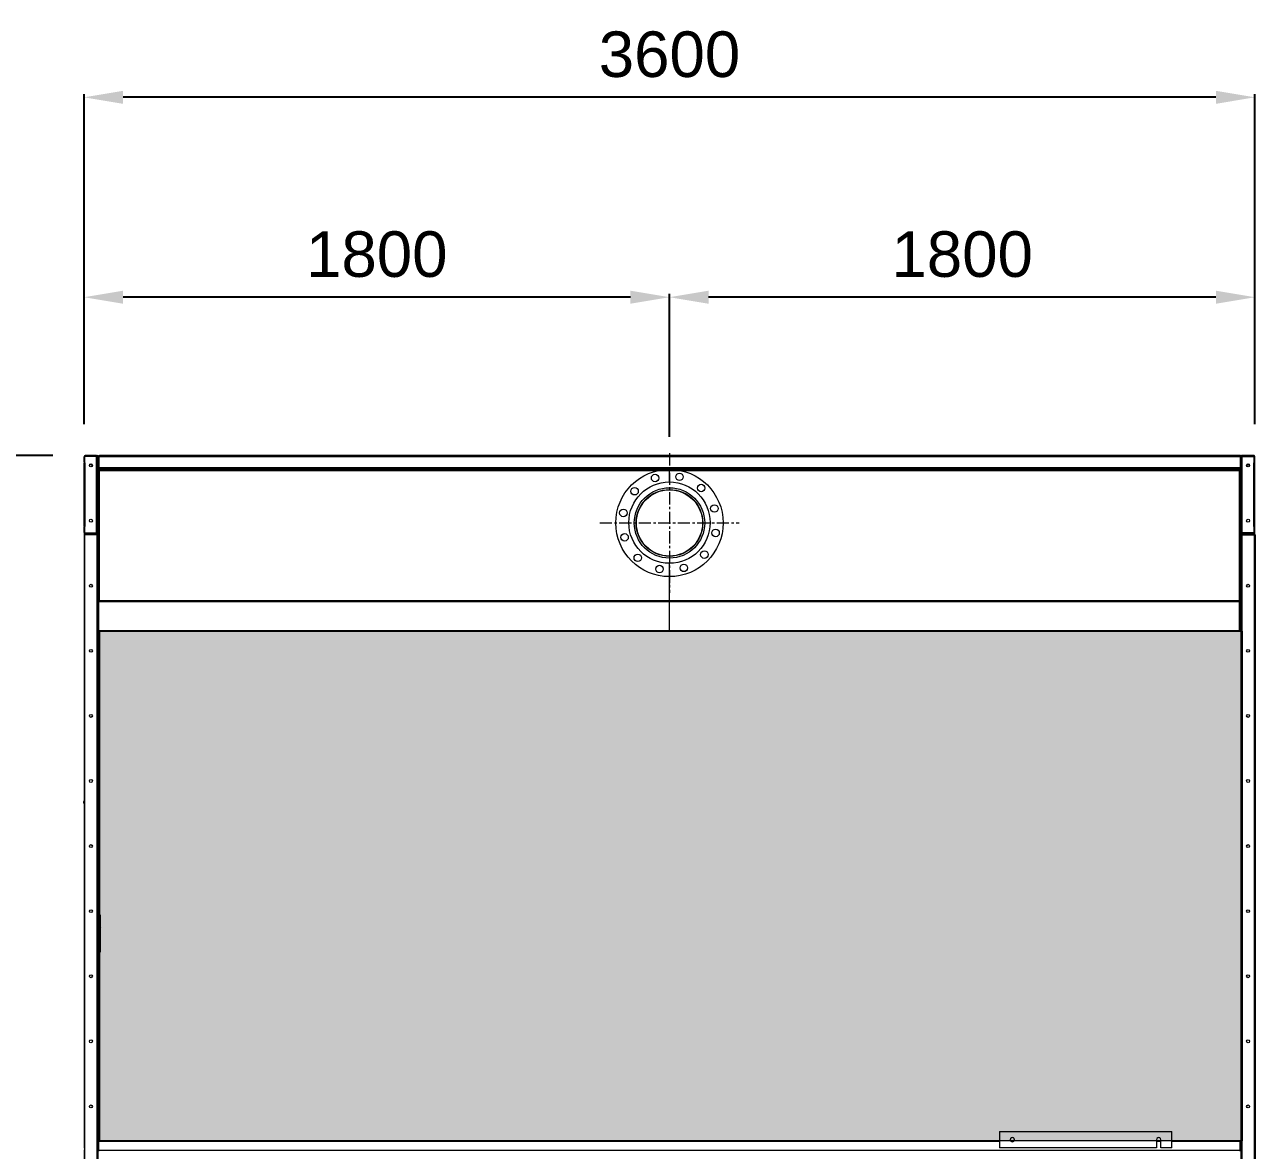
# Model space of a CAD drawing. Header units: millimetres. Extents: x 12896 to 42303, y 9438 to 30233.
# Drawn here: x 15749 to 19533, y 18486 to 21945 of the extents above; entities that cross this region are included whole.
import ezdxf

# ---------------------------------------------------------------- set-up
doc = ezdxf.new("R2010")
doc.units = ezdxf.units.MM
doc.linetypes.add('CENTER', pattern=[2, 1.25, -0.25, 0.25, -0.25])
doc.layers.add('center', color=1, linetype='CENTER')
doc.styles.get("Standard").update_dxf_attribs({"font": 'arial.ttf'})
doc.dimstyles.new('1.40', dxfattribs={"dimscale": 20, "dimtxt": 1.5, "dimasz": 1, "dimexe": 0.5, "dimexo": 0.5, "dimgap": 0.5, "dimtad": 1, "dimdec": 0, "dimzin": 0, "dimdsep": 46, "dimtxsty": 'Standard', "dimcen": 0, "dimclrd": 2, "dimclre": 2, "dimclrt": 3, "dimadec": 0, "dimazin": 0, "dimtfac": 1, "dimtdec": 0, "dimtmove": 0, "dimatfit": 0, "dimfxl": 1, "dimtolj": 1, "dimtzin": 0, "dimlwd": -1, "dimlwe": -1, "dimarcsym": 0})

# ---------------------------------------------------------------- blocks, each defined once
blk = doc.blocks.new('*D179')
at = {"color": 2, "transparency": 16777216}
for p, q in [((15931.4, 20717.5), (15931.4, 21117.6)), ((17731.4, 20728.4), (17731.4, 21117.6)), ((17611.4, 21107.6), (16051.4, 21107.6))]:
    blk.add_line(p, q, dxfattribs=at)
for points in [[(16051.4, 21127.6), (16051.4, 21087.6), (15931.4, 21107.6)], [(17611.4, 21127.6), (17611.4, 21087.6), (17731.4, 21107.6)]]:
    blk.add_solid(points, dxfattribs=at)
at = {"layer": 'Defpoints', "color": 0, "transparency": 16777216}
for p in [(15931.4, 21107.6), (17731.4, 20628.4), (15931.4, 20617.5)]:
    blk.add_point(p, dxfattribs=at)
at = {"color": 3, "lineweight": 5, "transparency": 16777216, "insert": (16831.4, 21239.1), "char_height": 140, "attachment_point": 5}
blk.add_mtext('\\A1;1800', dxfattribs=at)
blk = doc.blocks.new('*D177')
at = {"color": 2, "transparency": 16777216}
for p, q in [((17731.4, 20678.9), (17731.4, 21117.6)), ((19531.4, 20719.2), (19531.4, 21117.6)), ((19411.4, 21107.6), (17851.4, 21107.6))]:
    blk.add_line(p, q, dxfattribs=at)
for points in [[(17851.4, 21127.6), (17851.4, 21087.6), (17731.4, 21107.6)], [(19411.4, 21127.6), (19411.4, 21087.6), (19531.4, 21107.6)]]:
    blk.add_solid(points, dxfattribs=at)
at = {"layer": 'Defpoints', "color": 0, "transparency": 16777216}
for p in [(17731.4, 21107.6), (19531.4, 20619.2), (17731.4, 20578.9)]:
    blk.add_point(p, dxfattribs=at)
at = {"color": 3, "lineweight": 5, "transparency": 16777216, "insert": (18631.4, 21239.1), "char_height": 140, "attachment_point": 5}
blk.add_mtext('\\A1;1800', dxfattribs=at)
blk = doc.blocks.new('*D180')
at = {"color": 2, "transparency": 16777216}
for p, q in [((15931.4, 20717.5), (15931.4, 21731.9)), ((19531.4, 20717.6), (19531.4, 21731.9)), ((19411.4, 21721.9), (16051.4, 21721.9))]:
    blk.add_line(p, q, dxfattribs=at)
for points in [[(16051.4, 21741.9), (16051.4, 21701.9), (15931.4, 21721.9)], [(19411.4, 21741.9), (19411.4, 21701.9), (19531.4, 21721.9)]]:
    blk.add_solid(points, dxfattribs=at)
at = {"layer": 'Defpoints', "color": 0, "transparency": 16777216}
for p in [(15931.4, 21721.9), (15931.4, 20617.5), (19531.4, 20617.6)]:
    blk.add_point(p, dxfattribs=at)
at = {"color": 3, "lineweight": 5, "transparency": 16777216, "insert": (17731.4, 21853.4), "char_height": 140, "attachment_point": 5}
blk.add_mtext('\\A1;3600', dxfattribs=at)
blk = doc.blocks.new('*D183')
at = {"color": 2, "transparency": 16777216}
for p, q in [((15834.8, 20620.9), (15190.9, 20620.9)), ((15200.9, 20500.9), (15200.9, 17140.9)), ((15834.8, 17020.9), (15190.9, 17020.9))]:
    blk.add_line(p, q, dxfattribs=at)
for points in [[(15180.9, 20500.9), (15220.9, 20500.9), (15200.9, 20620.9)], [(15180.9, 17140.9), (15220.9, 17140.9), (15200.9, 17020.9)]]:
    blk.add_solid(points, dxfattribs=at)
at = {"layer": 'Defpoints', "color": 0, "transparency": 16777216}
for p in [(15934.8, 20620.9), (15200.9, 17020.9), (15934.8, 17020.9)]:
    blk.add_point(p, dxfattribs=at)
at = {"color": 3, "lineweight": 5, "transparency": 16777216, "insert": (15069.4, 18820.9), "char_height": 140, "attachment_point": 5, "rotation": 90}
blk.add_mtext('\\A1;3600', dxfattribs=at)
blk = doc.blocks.new('3')
at = {"lineweight": 20}
h = blk.add_hatch(dxfattribs=at)
h.set_pattern_fill('HONEY', scale=12)
h.set_pattern_definition([(0, (-393768.086, -69540.667), (57.15, 32.9955677), [38.1, -76.2]), (120, (-393768.086, -69540.667), (-57.15, 32.995568), [38.1, -76.2]), (60, (-393768.086, -69540.667), (1e-07, 65.9911357), [-76.2, 38.1])])
h.paths.add_polyline_path([(19492.2, 18514.7), (19492.2, 20081.2), (15978.8, 20081.2), (15978.8, 18514.7)])
at = {"color": 7, "lineweight": 20, "ltscale": 0.006917}
for p, q in [((15931.4, 20600.9), (15931.4, 20617.5)), ((15931.4, 20600.9), (15931.4, 20617.5)), ((19529.4, 20600.9), (19529.4, 20617.5)), ((19531.4, 20600.9), (19531.4, 20617.5)), ((15931.4, 20400.9), (15931.4, 20384.3)), ((15931.4, 20384.3), (15931.4, 20400.9)), ((19529.4, 20384.3), (19529.4, 20400.9)), ((19531.4, 20384.3), (19531.4, 20400.9))]:
    blk.add_line(p, q, dxfattribs=at)
at = {"color": 7, "lineweight": 20, "ltscale": 0.000833333}
for p, q in [((15931.4, 20600.9), (15933.4, 20600.9)), ((15931.4, 20598.9), (15933.4, 20598.9)), ((19531.4, 20600.9), (19529.4, 20600.9)), ((19531.4, 20598.9), (19529.4, 20598.9)), ((15975.4, 20577.2), (15977.4, 20577.2)), ((15975.4, 20575.5), (15977.4, 20575.5)), ((19487.4, 20577.2), (19485.4, 20577.2)), ((19487.4, 20575.5), (19485.4, 20575.5)), ((15931.4, 20400.9), (15933.4, 20400.9)), ((15931.4, 20400.9), (15933.4, 20400.9)), ((19531.4, 20400.9), (19529.4, 20400.9)), ((19531.4, 20400.9), (19529.4, 20400.9)), ((15977.4, 19140.3), (15975.4, 19140.3)), ((15977.4, 19138.7), (15975.4, 19138.7))]:
    blk.add_line(p, q, dxfattribs=at)
at = {"color": 7, "lineweight": 20, "ltscale": 0.081667}
for p, q in [((15931.4, 20402.9), (15931.4, 20598.9)), ((15934.8, 20402.9), (15934.8, 20598.9)), ((19528, 20402.9), (19528, 20598.9)), ((19531.4, 20402.9), (19531.4, 20598.9))]:
    blk.add_line(p, q, dxfattribs=at)
at = {"color": 7, "lineweight": 20, "ltscale": 0.007958}
for p, q in [((15933.4, 20598.9), (15933.4, 20618)), ((19529.4, 20598.9), (19529.4, 20618)), ((15933.4, 20383.8), (15933.4, 20402.9)), ((19529.4, 20383.8), (19529.4, 20402.9))]:
    blk.add_line(p, q, dxfattribs=at)
at = {"color": 7, "lineweight": 20, "ltscale": 0.01525}
for p, q in [((15970, 20618), (15933.4, 20618)), ((19492.8, 20618), (19529.4, 20618)), ((15933.4, 20383.8), (15970, 20383.8)), ((19529.4, 20383.8), (19492.8, 20383.8))]:
    blk.add_line(p, q, dxfattribs=at)
at = {"color": 7, "lineweight": 20, "ltscale": 0.000583333}
for p, q in [((15934.8, 20598.9), (15933.4, 20598.9)), ((19528, 20598.9), (19529.4, 20598.9)), ((15933.4, 20402.9), (15934.8, 20402.9)), ((19529.4, 20402.9), (19528, 20402.9))]:
    blk.add_line(p, q, dxfattribs=at)
at = {"color": 7, "lineweight": 20, "ltscale": 0.014667}
for p, q in [((15970, 20620.9), (15934.8, 20620.9)), ((15934.8, 20620.9), (15970, 20620.9)), ((15970, 20618.9), (15934.8, 20618.9)), ((19492.8, 20620.9), (19528, 20620.9)), ((19528, 20620.9), (19492.8, 20620.9)), ((19492.8, 20618.9), (19528, 20618.9)), ((15934.8, 20382.9), (15970, 20382.9)), ((15970, 20382.9), (15934.8, 20382.9)), ((15934.8, 20380.9), (15970, 20380.9)), ((19528, 20382.9), (19492.8, 20382.9)), ((19492.8, 20382.9), (19528, 20382.9)), ((19528, 20380.9), (19492.8, 20380.9))]:
    blk.add_line(p, q, dxfattribs=at)
at = {"color": 7, "lineweight": 20, "ltscale": 0.000374085}
for p, q in [((15936.8, 20618), (15936.8, 20618.9)), ((19528, 20618), (19528, 20618.9))]:
    blk.add_line(p, q, dxfattribs=at)
at = {"color": 7, "lineweight": 20, "ltscale": 0.000833263}
blk.add_line((15970, 20620.9), (15972, 20620.9), dxfattribs=at)
at = {"color": 7, "lineweight": 20, "ltscale": 0.000375}
for p, q in [((15970, 20618), (15970, 20618.9)), ((19492.8, 20618), (19492.8, 20618.9)), ((15976.6, 20577.2), (15976.6, 20578.1)), ((19486.2, 20577.2), (19486.2, 20578.1)), ((19487.4, 20576), (19487.4, 20576.9)), ((15970, 20383.8), (15970, 20382.9)), ((19487.4, 20361.8), (19487.4, 20360.9)), ((19492.8, 20383.8), (19492.8, 20382.9))]:
    blk.add_line(p, q, dxfattribs=at)
at = {"color": 7, "lineweight": 20, "ltscale": 0.001002}
for p, q in [((15972.4, 20618.9), (15970, 20618.9)), ((19490.4, 20618.9), (19492.8, 20618.9)), ((15972.4, 20382.9), (15970, 20382.9)), ((19490.4, 20382.9), (19492.8, 20382.9))]:
    blk.add_line(p, q, dxfattribs=at)
at = {"color": 7, "lineweight": 20, "ltscale": 0.097583}
for p, q in [((15970, 20383.8), (15970, 20618)), ((19492.8, 20383.8), (19492.8, 20618))]:
    blk.add_line(p, q, dxfattribs=at)
at = {"color": 7, "lineweight": 20, "ltscale": 0.000448698}
for p, q in [((15972.7, 20619.6), (15971.8, 20618.9)), ((19490.1, 20619.6), (19490.9, 20618.9)), ((15972.7, 20382.3), (15971.8, 20382.9)), ((19490.1, 20382.3), (19490.9, 20382.9))]:
    blk.add_line(p, q, dxfattribs=at)
at = {"color": 7, "lineweight": 20, "ltscale": 0.000272626}
blk.add_line((15972, 20620.9), (15972, 20620.3), dxfattribs=at)
at = {"color": 7, "lineweight": 20, "ltscale": 0.000736965}
blk.add_line((15974.7, 20619.2), (15972.9, 20619.2), dxfattribs=at)
at = {"color": 7, "lineweight": 20, "ltscale": 8.05106e-06}
blk.add_line((15973.4, 20617.6), (15973.4, 20617.5), dxfattribs=at)
blk.add_line((15973.4, 20617.6), (15973.4, 20617.5), dxfattribs=at)
at = {"color": 7, "lineweight": 20, "ltscale": 0.097167}
for p, q in [((15973.4, 20384.3), (15973.4, 20617.5)), ((19489.4, 20384.3), (19489.4, 20617.5)), ((19489.4, 20384.3), (19489.4, 20617.5))]:
    blk.add_line(p, q, dxfattribs=at)
at = {"color": 7, "lineweight": 20, "ltscale": 0.000414935}
for p, q in [((15974.4, 20619.9), (15973.7, 20619.2)), ((15977.1, 20619.2), (15976.4, 20619.9)), ((19485.7, 20619.2), (19486.4, 20619.9)), ((19488.4, 20619.9), (19487.7, 20619.2))]:
    blk.add_line(p, q, dxfattribs=at)
at = {"color": 7, "lineweight": 20, "ltscale": 0.000125672}
for p, q in [((15975.7, 20618.9), (15975.4, 20618.9)), ((19487.6, 20618.9), (19487.9, 20618.9))]:
    blk.add_line(p, q, dxfattribs=at)
at = {"color": 7, "lineweight": 20, "ltscale": 0.00012559}
blk.add_line((15975.7, 20618.9), (15975.4, 20618.9), dxfattribs=at)
at = {"color": 7, "lineweight": 20, "ltscale": 0.000562231}
blk.add_line((15975.4, 20617.6), (15975.4, 20618.9), dxfattribs=at)
at = {"color": 7, "lineweight": 20, "ltscale": 0.013833}
for p, q in [((15975.4, 20617.5), (15975.4, 20584.3)), ((15977.1, 20617.5), (15977.1, 20584.3)), ((19485.7, 20617.5), (19485.7, 20584.3))]:
    blk.add_line(p, q, dxfattribs=at)
at = {"color": 7, "lineweight": 20, "ltscale": 0.000708333}
for p, q in [((15977.1, 20617.5), (15975.4, 20617.5)), ((15975.4, 20577.2), (15975.4, 20575.5)), ((15977.4, 20577.2), (15977.4, 20575.5)), ((19485.4, 20577.2), (19485.4, 20575.5)), ((19485.7, 20582.9), (19487.4, 20582.9)), ((19487.4, 20577.2), (19487.4, 20575.5))]:
    blk.add_line(p, q, dxfattribs=at)
at = {"color": 7, "lineweight": 20, "ltscale": 0.001131}
for p, q in [((15977.1, 20617.5), (15977.1, 20620.3)), ((19485.7, 20620.3), (19485.7, 20617.5))]:
    blk.add_line(p, q, dxfattribs=at)
at = {"color": 7, "lineweight": 20}
for p, q in [((19485.7, 20617.5), (15977.1, 20617.5)), ((19484, 20620.9), (15978.8, 20620.9)), ((15977.1, 20584.3), (19485.7, 20584.3)), ((15977.1, 20580.9), (19485.7, 20580.9)), ((15978.8, 20578.9), (19484, 20578.9)), ((15978.8, 20575.5), (19484, 20575.5)), ((17525.4, 20579.3), (16187, 20579.3)), ((19450.8, 20579.3), (17937.4, 20579.3)), ((19489.4, 17525.7), (19489.4, 20448)), ((15932.6, 20377.5), (15932.6, 17524.3)), ((15970.6, 20382.9), (15970.6, 17524.3)), ((15973.4, 20384.3), (15973.4, 17525.7)), ((19492.2, 17524.3), (19492.2, 20382.9)), ((19530.2, 17524.3), (19530.2, 20377.5)), ((19533, 17524.3), (19533, 20377.5)), ((19489.4, 20174.6), (15978.8, 20174.6)), ((19489.4, 20171.3), (15978.8, 20171.3)), ((15970.6, 20081.2), (19489.4, 20081.2)), ((15973.4, 20083.8), (19489.4, 20083.8)), ((18745.8, 18513.1), (15977, 18513.1)), ((18745.8, 18514.7), (15981.4, 18514.7)), ((15976.8, 18486), (19486, 18486))]:
    blk.add_line(p, q, dxfattribs=at)
at = {"color": 7, "lineweight": 20, "ltscale": 4.99865e-05}
blk.add_line((15978.7, 20620.9), (15978.8, 20620.9), dxfattribs=at)
at = {"color": 7, "lineweight": 20, "ltscale": 1.75167e-05}
blk.add_line((15978.7, 20620.9), (15978.8, 20620.9), dxfattribs=at)
at = {"color": 7, "lineweight": 20, "ltscale": 1.55221e-05}
blk.add_line((15978.8, 20620.9), (15978.8, 20620.9), dxfattribs=at)
at = {"color": 7, "lineweight": 20, "ltscale": 4.33485e-05}
blk.add_line((15980.7, 20620.9), (15980.8, 20620.9), dxfattribs=at)
at = {"color": 7, "lineweight": 20, "ltscale": 4.06755e-05}
blk.add_line((15980.7, 20620.9), (15980.8, 20620.9), dxfattribs=at)
at = {"color": 7, "lineweight": 20, "ltscale": 3.00579e-05}
blk.add_line((15980.7, 20620.9), (15980.8, 20620.9), dxfattribs=at)
at = {"color": 7, "lineweight": 20, "ltscale": 1.78003e-05}
blk.add_line((15980.7, 20620.9), (15980.8, 20620.9), dxfattribs=at)
at = {"color": 7, "lineweight": 20, "ltscale": 2.871e-05}
blk.add_line((15980.7, 20620.9), (15980.8, 20620.9), dxfattribs=at)
at = {"color": 7, "lineweight": 20, "ltscale": 3.95576e-05}
blk.add_line((15980.7, 20620.9), (15980.8, 20620.9), dxfattribs=at)
at = {"color": 7, "lineweight": 20, "ltscale": 1.24791e-05}
blk.add_line((15980.8, 20620.9), (15980.8, 20620.9), dxfattribs=at)
at = {"color": 7, "lineweight": 20, "ltscale": 0.000208336}
blk.add_line((19484, 20620.9), (19484.5, 20620.9), dxfattribs=at)
at = {"color": 7, "lineweight": 20, "ltscale": 2.9878e-05}
blk.add_line((19484.1, 20620.9), (19484, 20620.9), dxfattribs=at)
at = {"color": 7, "lineweight": 20, "ltscale": 1.24078e-05}
blk.add_line((19484, 20620.9), (19484, 20620.9), dxfattribs=at)
at = {"color": 7, "lineweight": 20, "ltscale": 7.39921e-06}
blk.add_line((19484, 20620.9), (19484, 20620.9), dxfattribs=at)
at = {"color": 7, "lineweight": 20, "ltscale": 1.55721e-05}
blk.add_line((19484.5, 20620.9), (19484.5, 20620.9), dxfattribs=at)
at = {"color": 7, "lineweight": 20, "ltscale": 0.000625116}
blk.add_line((19486, 20620.9), (19484.5, 20620.9), dxfattribs=at)
at = {"color": 7, "lineweight": 20, "ltscale": 0.000708334}
blk.add_line((19485.7, 20617.5), (19487.4, 20617.5), dxfattribs=at)
at = {"color": 7, "lineweight": 20, "ltscale": 4.50677e-05}
blk.add_line((19486.1, 20620.9), (19486, 20620.9), dxfattribs=at)
at = {"color": 7, "lineweight": 20, "ltscale": 1.38381e-05}
blk.add_line((19486, 20620.9), (19486, 20620.9), dxfattribs=at)
at = {"color": 7, "lineweight": 20, "ltscale": 1.22548e-05}
blk.add_line((19486, 20620.9), (19486, 20620.9), dxfattribs=at)
at = {"color": 7, "lineweight": 20, "ltscale": 6.372e-06}
blk.add_line((19486, 20620.9), (19486, 20620.9), dxfattribs=at)
at = {"color": 7, "lineweight": 20, "ltscale": 1.23239e-05}
blk.add_line((19486, 20620.9), (19486, 20620.9), dxfattribs=at)
at = {"color": 7, "lineweight": 20, "ltscale": 0.000334243}
blk.add_line((19487.1, 20618.9), (19487.9, 20618.9), dxfattribs=at)
at = {"color": 7, "lineweight": 20, "ltscale": 0.014417}
blk.add_line((19487.4, 20582.9), (19487.4, 20617.5), dxfattribs=at)
at = {"color": 7, "lineweight": 20, "ltscale": 0.000547297}
blk.add_line((19487.7, 20620.3), (19487.7, 20618.9), dxfattribs=at)
at = {"color": 7, "lineweight": 20, "ltscale": 0.015}
blk.add_line((19487.9, 20618.9), (19487.9, 20582.9), dxfattribs=at)
at = {"color": 7, "lineweight": 20, "ltscale": 0.00062562}
blk.add_line((19489.4, 20617.5), (19487.9, 20617.5), dxfattribs=at)
at = {"color": 7, "lineweight": 20, "ltscale": 0.000331381}
blk.add_line((19488.5, 20619.8), (19489.1, 20619.2), dxfattribs=at)
at = {"color": 7, "lineweight": 20, "ltscale": 0.000379592}
blk.add_line((19488.9, 20619.2), (19489.8, 20619.2), dxfattribs=at)
at = {"color": 7, "lineweight": 20, "ltscale": 0.000832099}
blk.add_line((19492.8, 20620.9), (19490.8, 20620.9), dxfattribs=at)
at = {"color": 7, "lineweight": 20, "ltscale": 0.000271651}
blk.add_line((19490.8, 20620.9), (19490.8, 20620.3), dxfattribs=at)
at = {"color": 7, "lineweight": 20, "ltscale": 0.000583263}
blk.add_line((19529.4, 20620.9), (19528, 20620.9), dxfattribs=at)
at = {"color": 7, "lineweight": 20, "ltscale": 0.000127061}
blk.add_line((19529.4, 20620.9), (19529.4, 20620.6), dxfattribs=at)
at = {"color": 7, "lineweight": 20, "ltscale": 0.00018978}
blk.add_line((19530.9, 20619.2), (19531.4, 20619.2), dxfattribs=at)
at = {"color": 7, "lineweight": 20, "ltscale": 0.000708455}
blk.add_line((19531.4, 20617.5), (19531.4, 20619.2), dxfattribs=at)
at = {"color": 7, "lineweight": 20, "ltscale": 0.000832424}
blk.add_line((19531.4, 20598.9), (19531.4, 20600.9), dxfattribs=at)
at = {"color": 7, "lineweight": 20, "ltscale": 0.000833337}
for p, q in [((15975.4, 20575.5), (15973.4, 20575.5)), ((19487.4, 20575.5), (19489.4, 20575.5))]:
    blk.add_line(p, q, dxfattribs=at)
at = {"color": 7, "lineweight": 20, "ltscale": 0.053167}
blk.add_line((15973.4, 20575.5), (15973.4, 20447.9), dxfattribs=at)
at = {"color": 7, "lineweight": 20, "ltscale": 0.000561904}
blk.add_line((15975.4, 20582.9), (15975.4, 20584.3), dxfattribs=at)
at = {"color": 7, "lineweight": 20, "ltscale": 0.000125435}
blk.add_line((15975.7, 20582.9), (15975.4, 20582.9), dxfattribs=at)
at = {"color": 7, "lineweight": 20, "ltscale": 0.002375}
blk.add_line((15975.4, 20577.2), (15975.4, 20582.9), dxfattribs=at)
at = {"color": 7, "lineweight": 20, "ltscale": 0.000707554}
blk.add_line((15975.4, 20580.9), (15977.1, 20580.9), dxfattribs=at)
at = {"color": 7, "lineweight": 20, "ltscale": 0.000707705}
blk.add_line((15975.4, 20578.9), (15977.1, 20578.9), dxfattribs=at)
at = {"color": 7, "lineweight": 20, "ltscale": 0.142705}
for p, q in [((15975.4, 20233), (15975.4, 20575.5)), ((15978.8, 20171.3), (15978.8, 20575.5)), ((19484, 20081.2), (19484, 20575.5)), ((19487.4, 20083.8), (19487.4, 20575.5))]:
    blk.add_line(p, q, dxfattribs=at)
at = {"color": 7, "lineweight": 20, "ltscale": 0.001417}
for p, q in [((15978.8, 20575.5), (15975.4, 20575.5)), ((15977.1, 20584.3), (15977.1, 20580.9)), ((15978.8, 20575.5), (15978.8, 20578.9)), ((17731.4, 20575.5), (17731.4, 20578.9)), ((19484, 20575.5), (19484, 20578.9)), ((19484, 20575.5), (19487.4, 20575.5)), ((19485.7, 20584.3), (19485.7, 20580.9)), ((15931.4, 20402.9), (15934.8, 20402.9)), ((19531.4, 20402.9), (19528, 20402.9))]:
    blk.add_line(p, q, dxfattribs=at)
at = {"color": 7, "lineweight": 20, "ltscale": 0.00075}
for p, q in [((15978.4, 20578.1), (15976.6, 20578.1)), ((19484.4, 20578.1), (19486.2, 20578.1))]:
    blk.add_line(p, q, dxfattribs=at)
at = {"color": 7, "lineweight": 20, "ltscale": 5.91962e-05}
blk.add_line((15976.8, 20578.1), (15976.7, 20578.3), dxfattribs=at)
at = {"color": 7, "lineweight": 20, "ltscale": 0.000832499}
blk.add_line((15977.1, 20580.9), (15977.1, 20578.9), dxfattribs=at)
at = {"color": 7, "lineweight": 20, "ltscale": 0.000333342}
for p, q in [((15977.1, 20578.9), (15977.1, 20578.1)), ((19485.7, 20578.9), (19485.7, 20578.1))]:
    blk.add_line(p, q, dxfattribs=at)
at = {"color": 7, "lineweight": 20, "ltscale": 0.000708193}
blk.add_line((15977.1, 20578.9), (15978.8, 20578.9), dxfattribs=at)
at = {"color": 7, "lineweight": 20, "ltscale": 0.000166667}
for p, q in [((15978.8, 20578.1), (15978.4, 20578.1)), ((19484, 20578.1), (19484.4, 20578.1))]:
    blk.add_line(p, q, dxfattribs=at)
at = {"color": 7, "lineweight": 20, "ltscale": 5.54767e-06}
blk.add_line((15978.8, 20578.9), (15978.8, 20578.9), dxfattribs=at)
at = {"color": 7, "lineweight": 20, "ltscale": 1.09406e-05}
blk.add_line((15978.8, 20578.9), (15978.8, 20578.9), dxfattribs=at)
at = {"color": 7, "lineweight": 20, "ltscale": 0.00067235}
for p, q in [((16012, 20579.3), (16012, 20580.9)), ((19450.8, 20579.3), (19450.8, 20580.9))]:
    blk.add_line(p, q, dxfattribs=at)
at = {"color": 7, "lineweight": 20, "ltscale": 0.043924}
blk.add_line((16117.4, 20579.3), (16012, 20579.3), dxfattribs=at)
at = {"color": 7, "lineweight": 20, "ltscale": 0.000160787}
for p, q in [((16012, 20578.9), (16012, 20579.3)), ((19450.8, 20578.9), (19450.8, 20579.3))]:
    blk.add_line(p, q, dxfattribs=at)
at = {"color": 7, "lineweight": 20, "ltscale": 0.001149}
for p, q in [((16115.9, 20580.9), (16117.8, 20578.9)), ((16123.1, 20580.9), (16125, 20578.9)), ((16138.5, 20578.9), (16136.6, 20580.9)), ((16164.2, 20580.9), (16166.1, 20578.9)), ((16179.6, 20578.9), (16177.7, 20580.9)), ((16186.7, 20578.9), (16184.8, 20580.9)), ((16187.4, 20578.9), (16185.5, 20580.9))]:
    blk.add_line(p, q, dxfattribs=at)
at = {"color": 7, "lineweight": 20, "ltscale": 5.44556e-06}
for p, q in [((16849, 20578.9), (16849, 20578.9)), ((18604, 20578.9), (18604, 20578.9))]:
    blk.add_line(p, q, dxfattribs=at)
at = {"color": 7, "lineweight": 20, "ltscale": 9.52934e-06}
for p, q in [((16849, 20578.9), (16849, 20578.9)), ((19482.5, 20578.9), (19482.5, 20578.9))]:
    blk.add_line(p, q, dxfattribs=at)
at = {"color": 7, "lineweight": 20, "ltscale": 5.46643e-06}
for p, q in [((16857.3, 20578.9), (16857.3, 20578.9)), ((18612.3, 20578.9), (18612.3, 20578.9))]:
    blk.add_line(p, q, dxfattribs=at)
at = {"color": 7, "lineweight": 20, "ltscale": 9.52935e-06}
for p, q in [((16857.3, 20578.9), (16857.3, 20578.9)), ((18612.3, 20578.9), (18612.3, 20578.9))]:
    blk.add_line(p, q, dxfattribs=at)
at = {"color": 7, "lineweight": 20, "ltscale": 0.00083348}
blk.add_line((17525.4, 20578.9), (17525.4, 20580.9), dxfattribs=at)
at = {"color": 7, "lineweight": 20, "ltscale": 0.014833}
blk.add_line((17731.4, 20539.9), (17731.4, 20575.5), dxfattribs=at)
at = {"color": 7, "lineweight": 20, "ltscale": 0.000833322}
blk.add_line((17937.4, 20580.9), (17937.4, 20578.9), dxfattribs=at)
at = {"color": 7, "lineweight": 20, "ltscale": 9.52936e-06}
blk.add_line((18604, 20578.9), (18604, 20578.9), dxfattribs=at)
at = {"color": 7, "lineweight": 20, "ltscale": 1.33962e-05}
blk.add_line((19482.5, 20578.9), (19482.5, 20578.9), dxfattribs=at)
at = {"color": 7, "lineweight": 20, "ltscale": 0.000708462}
blk.add_line((19485.7, 20578.9), (19484, 20578.9), dxfattribs=at)
at = {"color": 7, "lineweight": 20, "ltscale": 0.000874532}
blk.add_line((19485.7, 20581), (19485.7, 20578.9), dxfattribs=at)
at = {"color": 7, "lineweight": 20, "ltscale": 0.00083325}
blk.add_line((19487.7, 20580.9), (19485.7, 20580.9), dxfattribs=at)
at = {"color": 7, "lineweight": 20, "ltscale": 0.000708036}
blk.add_line((19485.7, 20578.9), (19487.4, 20578.9), dxfattribs=at)
at = {"color": 7, "lineweight": 20, "ltscale": 0.000208346}
blk.add_line((19487.4, 20582.9), (19487.9, 20582.9), dxfattribs=at)
at = {"color": 7, "lineweight": 20, "ltscale": 0.001543}
blk.add_line((19487.4, 20577.2), (19487.4, 20580.9), dxfattribs=at)
at = {"color": 7, "lineweight": 20, "ltscale": 1.27636e-06}
blk.add_line((19487.4, 20576), (19487.4, 20576), dxfattribs=at)
at = {"color": 7, "lineweight": 20, "ltscale": 0.000831268}
blk.add_line((19487.7, 20582.9), (19487.7, 20580.9), dxfattribs=at)
at = {"color": 7, "lineweight": 20, "ltscale": 0.000625612}
blk.add_line((19489.4, 20582.9), (19487.9, 20582.9), dxfattribs=at)
at = {"color": 7, "lineweight": 20, "ltscale": 0.000833201}
blk.add_line((15973.4, 20447.9), (15975.4, 20447.9), dxfattribs=at)
at = {"color": 7, "lineweight": 20, "ltscale": 0.403744}
blk.add_line((15975.4, 20449.1), (15975.4, 19140.3), dxfattribs=at)
at = {"color": 7, "lineweight": 20, "ltscale": 0.000833465}
blk.add_line((19489.4, 20447.9), (19487.4, 20447.9), dxfattribs=at)
at = {"color": 7, "lineweight": 20, "ltscale": 0.352083}
blk.add_line((15931.4, 20402.9), (15931.4, 19557.9), dxfattribs=at)
at = {"color": 7, "lineweight": 20, "ltscale": 0.000832419}
blk.add_line((19531.4, 20400.9), (19531.4, 20402.9), dxfattribs=at)
at = {"color": 7, "lineweight": 20, "ltscale": 0.000500046}
blk.add_line((15932.6, 20377.5), (15931.4, 20377.5), dxfattribs=at)
at = {"color": 7, "lineweight": 20, "ltscale": 0.015833}
for p, q in [((15970.6, 20377.5), (15932.6, 20377.5)), ((19492.2, 20377.5), (19530.2, 20377.5))]:
    blk.add_line(p, q, dxfattribs=at)
at = {"color": 7, "lineweight": 20, "ltscale": 0.015667}
for p, q in [((15933, 20378.9), (15970.6, 20378.9)), ((19529.8, 20378.9), (19492.2, 20378.9))]:
    blk.add_line(p, q, dxfattribs=at)
at = {"color": 7, "lineweight": 20, "ltscale": 0.000583334}
for p, q in [((15933, 20378.9), (15933, 20377.5)), ((15970.6, 20378.9), (15970.6, 20377.5)), ((19492.2, 20378.9), (19492.2, 20377.5)), ((19529.8, 20378.9), (19529.8, 20377.5))]:
    blk.add_line(p, q, dxfattribs=at)
at = {"color": 7, "lineweight": 20, "ltscale": 0.000957772}
blk.add_line((15933.4, 20378.9), (15933.4, 20381.2), dxfattribs=at)
at = {"color": 7, "lineweight": 20, "ltscale": 0.000375915}
blk.add_line((15936.8, 20382.9), (15936.8, 20383.8), dxfattribs=at)
at = {"color": 7, "lineweight": 20, "ltscale": 0.000832784}
blk.add_line((15936.8, 20378.9), (15936.8, 20380.9), dxfattribs=at)
at = {"color": 7, "lineweight": 20, "ltscale": 0.000912135}
for p, q in [((15970.6, 20377.5), (15972.8, 20377.5)), ((19490, 20377.5), (19492.2, 20377.5))]:
    blk.add_line(p, q, dxfattribs=at)
at = {"color": 7, "lineweight": 20, "ltscale": 0.001261}
blk.add_line((15972, 20378.6), (15972, 20381.6), dxfattribs=at)
at = {"color": 7, "lineweight": 20, "ltscale": 0.000341711}
for p, q in [((15972.6, 20378.1), (15972, 20377.5)), ((19490.2, 20378.1), (19490.8, 20377.5))]:
    blk.add_line(p, q, dxfattribs=at)
at = {"color": 7, "lineweight": 20, "ltscale": 1.56939e-05}
blk.add_line((15973.4, 20384.3), (15973.4, 20384.3), dxfattribs=at)
at = {"color": 7, "lineweight": 20, "ltscale": 8.33834e-06}
blk.add_line((15973.4, 20384.3), (15973.4, 20384.3), dxfattribs=at)
at = {"color": 7, "lineweight": 20, "ltscale": 8.83136e-06}
blk.add_line((15973.4, 20376.2), (15973.4, 20376.1), dxfattribs=at)
at = {"color": 7, "lineweight": 20, "ltscale": 8.87683e-06}
blk.add_line((15973.4, 20376.2), (15973.4, 20376.1), dxfattribs=at)
at = {"color": 7, "lineweight": 20, "ltscale": 3.11303e-05}
blk.add_line((15973.4, 20376.2), (15973.4, 20376.1), dxfattribs=at)
at = {"color": 7, "lineweight": 20, "ltscale": 1.44681e-05}
blk.add_line((15973.4, 20376.2), (15973.4, 20376.1), dxfattribs=at)
at = {"color": 7, "lineweight": 20, "ltscale": 3.11304e-05}
blk.add_line((15973.4, 20376.2), (15973.4, 20376.1), dxfattribs=at)
at = {"color": 7, "lineweight": 20, "ltscale": 0.00337}
blk.add_line((19489.4, 20376.2), (19489.4, 20384.3), dxfattribs=at)
at = {"color": 7, "lineweight": 20, "ltscale": 0.000832722}
for p, q in [((19492.8, 20378.9), (19492.8, 20380.9)), ((19528, 20378.9), (19528, 20380.9))]:
    blk.add_line(p, q, dxfattribs=at)
at = {"color": 7, "lineweight": 20, "ltscale": 0.000374998}
blk.add_line((19528, 20382.9), (19528, 20383.8), dxfattribs=at)
at = {"color": 7, "lineweight": 20, "ltscale": 0.001167}
blk.add_line((19530.2, 20377.5), (19533, 20377.5), dxfattribs=at)
at = {"color": 7, "lineweight": 20, "ltscale": 0.002832}
blk.add_line((19531.4, 20377.5), (19531.4, 20384.3), dxfattribs=at)
at = {"color": 7, "lineweight": 20, "ltscale": 0.024121}
blk.add_line((17731.4, 20232), (17731.4, 20289.9), dxfattribs=at)
at = {"color": 7, "lineweight": 20, "ltscale": 0.036483}
blk.add_line((17731.4, 20083.8), (17731.4, 20248.9), dxfattribs=at)
at = {"color": 7, "lineweight": 20, "ltscale": 0.001354}
for p, q in [((17731.4, 20232), (17731.4, 20228.8)), ((17731.4, 20174.6), (17731.4, 20171.3))]:
    blk.add_line(p, q, dxfattribs=at)
at = {"color": 7, "lineweight": 20, "ltscale": 0.392019}
blk.add_line((15977.4, 20083.8), (15977.4, 19140.3), dxfattribs=at)
at = {"color": 7, "lineweight": 20, "ltscale": 0.363192}
blk.add_line((15978.8, 20083.8), (15978.8, 19209.4), dxfattribs=at)
at = {"color": 7, "lineweight": 20, "ltscale": 0.002167}
for p, q in [((15929.8, 19557.9), (15929.8, 19552.7)), ((15980.9, 19164.2), (15980.9, 19169.4)), ((15980.9, 19139.6), (15980.9, 19134.4))]:
    blk.add_line(p, q, dxfattribs=at)
at = {"color": 7, "lineweight": 20, "ltscale": 0.000666667}
for p, q in [((15931.4, 19557.9), (15929.8, 19557.9)), ((15931.4, 19552.7), (15929.8, 19552.7)), ((15975.4, 18514.9), (15977, 18514.9)), ((19487.4, 18514.9), (19485.8, 18514.9))]:
    blk.add_line(p, q, dxfattribs=at)
at = {"color": 7, "lineweight": 20, "ltscale": 0.441833}
blk.add_line((15931.4, 19552.7), (15931.4, 18492.3), dxfattribs=at)
at = {"color": 7, "lineweight": 20, "ltscale": 0.047917}
for p, q in [((15977.7, 19209.4), (15977.7, 19094.4)), ((15980.9, 19209.4), (15980.9, 19094.4))]:
    blk.add_line(p, q, dxfattribs=at)
at = {"color": 7, "lineweight": 20, "ltscale": 0.001333}
for p, q in [((15977.7, 19209.4), (15980.9, 19209.4)), ((15977.7, 19094.4), (15980.9, 19094.4))]:
    blk.add_line(p, q, dxfattribs=at)
at = {"color": 7, "lineweight": 20, "ltscale": 0.01025}
blk.add_line((15980.9, 19164.2), (15980.9, 19139.6), dxfattribs=at)
at = {"color": 7, "lineweight": 20, "ltscale": 0.000658263}
blk.add_line((15975.4, 19140.3), (15975.4, 19138.7), dxfattribs=at)
at = {"color": 7, "lineweight": 20, "ltscale": 0.259889}
blk.add_line((15975.4, 18514.9), (15975.4, 19138.7), dxfattribs=at)
at = {"color": 7, "lineweight": 20, "ltscale": 0.001329}
blk.add_line((15977.4, 19140.3), (15977.4, 19137.1), dxfattribs=at)
at = {"color": 7, "lineweight": 20, "ltscale": 0.260664}
blk.add_line((15977.4, 18513.1), (15977.4, 19138.7), dxfattribs=at)
at = {"color": 7, "lineweight": 20, "ltscale": 0.242234}
blk.add_line((15978.8, 19094.4), (15978.8, 18513.1), dxfattribs=at)
at = {"color": 7, "lineweight": 20, "ltscale": 0.012167}
for p, q in [((15975.4, 18485.7), (15975.4, 18514.9)), ((19487.4, 18514.9), (19487.4, 18485.7))]:
    blk.add_line(p, q, dxfattribs=at)
at = {"color": 7, "lineweight": 20, "ltscale": 0.01129}
for p, q in [((15976.8, 18486), (15976.8, 18513.1)), ((19486, 18486), (19486, 18513.1))]:
    blk.add_line(p, q, dxfattribs=at)
at = {"color": 7, "lineweight": 20, "ltscale": 0.000666714}
for p, q in [((15981.4, 18514.7), (15981.4, 18513.1)), ((19472.4, 18514.7), (19472.4, 18513.1))]:
    blk.add_line(p, q, dxfattribs=at)
at = {"color": 7, "lineweight": 20, "ltscale": 0.220833}
blk.add_line((18745.8, 18543.5), (19275.8, 18543.5), dxfattribs=at)
at = {"color": 7, "lineweight": 20, "ltscale": 0.020754}
for p, q in [((18745.8, 18543.5), (18745.8, 18493.7)), ((19275.8, 18493.7), (19275.8, 18543.5))]:
    blk.add_line(p, q, dxfattribs=at)
at = {"color": 7, "lineweight": 20, "ltscale": 0.004285}
blk.add_line((18790.9, 18514.7), (18780.6, 18514.7), dxfattribs=at)
at = {"color": 7, "lineweight": 20, "ltscale": 0.002776}
blk.add_line((18789.1, 18513.1), (18782.5, 18513.1), dxfattribs=at)
at = {"color": 7, "lineweight": 20, "ltscale": 0.010377}
for p, q in [((19229.3, 18518.6), (19229.3, 18493.7)), ((19242.3, 18493.7), (19242.3, 18518.6))]:
    blk.add_line(p, q, dxfattribs=at)
at = {"color": 7, "lineweight": 20, "ltscale": 0.005417}
for p, q in [((19242.3, 18514.7), (19229.3, 18514.7)), ((19242.3, 18513.1), (19229.3, 18513.1))]:
    blk.add_line(p, q, dxfattribs=at)
at = {"color": 7, "lineweight": 20, "ltscale": 0.081917}
blk.add_line((19472.4, 18514.7), (19275.8, 18514.7), dxfattribs=at)
at = {"color": 7, "lineweight": 20, "ltscale": 0.0875}
blk.add_line((19485.8, 18513.1), (19275.8, 18513.1), dxfattribs=at)
at = {"color": 0, "lineweight": 20}
for p, q in [((19485.8, 18514.9), (19485.8, 18513.1)), ((19485.8, 18513.1), (19486, 18513.1))]:
    blk.add_line(p, q, dxfattribs=at)
at = {"color": 7, "lineweight": 20, "ltscale": 0.44375}
blk.add_line((15931.4, 18487.1), (15931.4, 17422.1), dxfattribs=at)
at = {"color": 7, "lineweight": 20, "ltscale": 0.000967409}
for p, q in [((15976.8, 18483.7), (15976.8, 18486)), ((19486, 18483.7), (19486, 18486))]:
    blk.add_line(p, q, dxfattribs=at)
at = {"color": 7, "lineweight": 20, "ltscale": 0.201458}
for p, q in [((19229.3, 18493.7), (18745.8, 18493.7)), ((19229.3, 18493.6), (18745.8, 18493.6))]:
    blk.add_line(p, q, dxfattribs=at)
at = {"color": 7, "lineweight": 20, "ltscale": 7.26298e-05}
for p, q in [((18745.8, 18493.7), (18745.8, 18493.6)), ((19229.3, 18493.7), (19229.3, 18493.6)), ((19242.3, 18493.7), (19242.3, 18493.6)), ((19275.8, 18493.7), (19275.8, 18493.6))]:
    blk.add_line(p, q, dxfattribs=at)
at = {"color": 7, "lineweight": 20, "ltscale": 0.013958}
for p, q in [((19275.8, 18493.7), (19242.3, 18493.7)), ((19275.8, 18493.6), (19242.3, 18493.6))]:
    blk.add_line(p, q, dxfattribs=at)
at = {"color": 0, "lineweight": 20}
blk.add_lwpolyline([(15978.8, 20081.2), (19492.2, 20081.2), (19492.2, 18514.7), (15978.8, 18514.7)], close=True, dxfattribs=at)
at = {"color": 7, "lineweight": 20}
for centre, radius in [((15952.4, 20590.9), 4.5), ((19510.4, 20590.9), 4.5), ((17731.4, 20413.9), 165), ((17687.2, 20552), 11.5), ((17762.2, 20555.6), 11.5), ((17731.4, 20414.9), 125), ((17624.1, 20511.4), 11.5), ((17731.4, 20413.9), 108.2), ((17731.4, 20413.9), 102.5), ((17731.4, 20413.9), 101.8), ((17828.9, 20521.3), 11.5), ((17589.7, 20444.7), 11.5), ((17869.5, 20458.2), 11.5), ((15952.4, 20420.9), 4.5), ((19510.4, 20420.9), 4.5), ((17593.3, 20369.7), 11.5), ((17873.1, 20383.2), 11.5), ((17838.7, 20316.5), 11.5), ((17633.9, 20306.6), 11.5), ((17775.6, 20275.8), 11.5), ((17700.6, 20272.2), 11.5), ((15952.4, 20220.9), 4.5), ((19510.4, 20220.9), 4.5), ((15952.4, 20020.9), 4.5), ((19510.4, 20020.9), 4.5), ((15952.4, 19820.9), 4.5), ((19510.4, 19820.9), 4.5), ((15952.4, 19620.9), 4.5), ((19510.4, 19620.9), 4.5), ((15952.4, 19420.9), 4.5), ((19510.4, 19420.9), 4.5), ((15952.4, 19220.9), 4.5), ((19510.4, 19220.9), 4.5), ((15952.4, 19020.9), 4.5), ((19510.4, 19020.9), 4.5), ((15952.4, 18820.9), 4.5), ((19510.4, 18820.9), 4.5), ((15952.4, 18620.9), 4.5), ((19510.4, 18620.9), 4.5)]:
    blk.add_circle(centre, radius, dxfattribs=at)
for centre, radius, start, end in [((15934.8, 20617.5), 3.4, 90, 180), ((15934.8, 20617.5), 3.4, 90, 180), ((15934.8, 20617.5), 1.4, 90, 159.0752), ((15954.4, 20596.9), 4.5, 206.2136, 296.9187), ((15954.4, 20596.9), 3, 210.8421, 292.3085), ((15970, 20617.5), 3.4, 37.0589, 90), ((15970, 20617.5), 3.4, 0, 90), ((15972, 20617.5), 3.4, 0.7421, 90), ((15978.8, 20617.5), 3.4, 90, 180), ((16849, 20617.5), 3.4, 89.1059, 90), ((16857.3, 20617.5), 3.4, 90, 90.8941), ((17727.5, 20617.5), 3.4, 89.1059, 90), ((17735.8, 20617.5), 3.4, 90, 90.8941), ((18606, 20617.5), 3.4, 89.1059, 90), ((18614.3, 20617.5), 3.4, 90, 90.8941), ((19484, 20617.5), 3.4, 0, 90), ((19484.5, 20617.5), 3.4, 24.3157, 90), ((19486, 20617.5), 3.4, 0.702, 90), ((19490.8, 20617.5), 3.4, 90, 134.9998), ((19492.8, 20617.5), 3.4, 90, 180), ((19492.8, 20617.5), 3.4, 90, 180), ((19510.4, 20596.9), 4.5, 221.8143, 318.1832), ((19508.4, 20596.9), 3, 247.6973, 329.1521), ((19528, 20617.5), 3.4, 0, 90), ((19528, 20617.5), 3.4, 0, 90), ((19528, 20617.5), 1.4, 20.9248, 90), ((15978.8, 20584.3), 3.4, 180, 240), ((15978.8, 20575.5), 3.4, 130.3202, 150.009), ((15978.8, 20575.5), 3.4, 120.0016, 130.1223), ((19484.5, 20584.3), 3.4, 290.6601, 335.6839), ((19484, 20584.3), 3.4, 300, 335.6837), ((19484, 20584.3), 3.4, 359.7733, 0), ((19486, 20584.3), 3.4, 300, 335.6837), ((19484.5, 20584.3), 3.4, 359.8044, 0), ((15934.8, 20384.3), 3.4, 180, 270), ((15934.2, 20376.1), 2.8, 115.3772, 150), ((15934.8, 20384.3), 1.4, 200.9374, 270), ((15934.8, 20384.3), 1.4, 200.9249, 270), ((15970, 20384.3), 3.4, 270, 0), ((15970.6, 20376.1), 2.8, 0, 90), ((19492.8, 20384.3), 3.4, 180, 217.0589), ((19492.8, 20384.3), 3.4, 180, 270), ((19492.2, 20376.1), 2.8, 90, 180), ((19528, 20384.3), 3.4, 270, 0), ((19528, 20384.3), 1.4, 270, 339.0626), ((19528, 20384.3), 1.4, 270, 339.0751), ((19528.6, 20376.1), 2.8, 30, 64.6233), ((15986.1, 19164.2), 5.2, 90, 90.117)]:
    blk.add_arc(centre, radius, start, end, dxfattribs=at)
for centre, major_axis, ratio, start_param, end_param in [((19484.6, 20575.5), (-2.8, 0), 0.965926, 3.858864, 4.104144), ((19484, 20367.1), (3.4, 0), 0.087156, 0, 0.006877), ((15978.8, 19137.1), (1.4, 0), 0.087156, 3.141593, 3.808775), ((15978.8, 19137.1), (3.4, 0), 0.087156, 4.287999, 4.382994), ((15978.8, 19135.6), (-3.4, 0), 0.087156, 5.041784, 5.136779), ((15978.8, 19135.5), (1.4, 0), 0.087156, 3.141593, 3.808775), ((18785.8, 18518.6), (6.5, 0), 0.996195, 0, 3.141593), ((18785.8, 18518.5), (6.5, 0), 0.996195, 0.013467, 3.128141), ((18785.8, 18518.6), (6.5, 0), 0.996195, 3.141593, 6.283185), ((19235.8, 18518.6), (6.5, 0), 0.996195, 0, 3.141593), ((19235.8, 18518.5), (6.5, 0), 0.996195, 0, 3.141593)]:
    blk.add_ellipse(centre, major_axis=major_axis, ratio=ratio, start_param=start_param, end_param=end_param, dxfattribs=at)
for points, knots in [([(15972.4, 20618.9), (15972.7, 20618.7), (15973, 20618.4), (15973.2, 20618.2), (15973.4, 20617.9), (15973.4, 20617.6), (15973.4, 20617.6), (15973.4, 20617.6), (15973.4, 20617.5)], [0, 0, 0, 0, 0, 0, 4.644554, 4.644554, 4.644554, 5.125492, 5.125492, 5.125492, 5.125492, 5.125492, 5.125492]), ([(19490.4, 20618.9), (19490.1, 20618.7), (19489.8, 20618.4), (19489.6, 20618.2), (19489.4, 20617.9), (19489.4, 20617.6), (19489.4, 20617.6), (19489.4, 20617.6), (19489.4, 20617.5)], [0, 0, 0, 0, 0, 0, 4.644554, 4.644554, 4.644554, 5.125492, 5.125492, 5.125492, 5.125492, 5.125492, 5.125492]), ([(15973.4, 20447.9), (15973.4, 20448), (15973.4, 20448.1), (15973.5, 20448.2), (15973.8, 20448.5), (15974.2, 20448.7), (15974.6, 20448.9), (15975, 20449), (15975.4, 20449.1)], [0, 0, 0, 0, 0, 0, 2.034087, 2.034087, 2.034087, 5.485626, 5.485626, 5.485626, 5.485626, 5.485626, 5.485626]), ([(19489.4, 20447.9), (19489.4, 20448), (19489.4, 20448.1), (19489.3, 20448.2), (19489, 20448.5), (19488.5, 20448.7), (19488.2, 20448.9), (19487.8, 20449), (19487.4, 20449.1)], [0, 0, 0, 0, 0, 0, 2.029663, 2.029663, 2.029663, 5.473953, 5.473953, 5.473953, 5.473953, 5.473953, 5.473953]), ([(15972.4, 20382.9), (15972.7, 20383.2), (15973, 20383.4), (15973.2, 20383.7), (15973.4, 20384), (15973.4, 20384.3), (15973.4, 20384.3), (15973.4, 20384.3), (15973.4, 20384.3)], [0, 0, 0, 0, 0, 0, 4.644554, 4.644554, 4.644554, 5.125492, 5.125492, 5.125492, 5.125492, 5.125492, 5.125492]), ([(19490.4, 20382.9), (19490.1, 20383.2), (19489.8, 20383.4), (19489.6, 20383.7), (19489.4, 20384), (19489.4, 20384.3), (19489.4, 20384.3), (19489.4, 20384.3), (19489.4, 20384.3)], [0, 0, 0, 0, 0, 0, 4.644554, 4.644554, 4.644554, 5.125492, 5.125492, 5.125492, 5.125492, 5.125492, 5.125492])]:
    blk.add_open_spline(points, degree=5, knots=knots, dxfattribs=at)
for points in [[(15974.7, 20619.2), (15975, 20618.9), (15975.2, 20618.6), (15975.3, 20618.2), (15975.4, 20617.9), (15975.4, 20617.6)], [(15977.1, 20620.3), (15977.4, 20620.5), (15977.8, 20620.7), (15978.1, 20620.9), (15978.4, 20620.9), (15978.8, 20620.9)], [(19485.7, 20620.3), (19485.4, 20620.5), (19485, 20620.7), (19484.7, 20620.9), (19484.3, 20620.9), (19484, 20620.9)], [(19487.7, 20620.3), (19487.4, 20620.5), (19487, 20620.7), (19486.7, 20620.9), (19486.3, 20620.9), (19486, 20620.9)], [(15972.8, 20377.5), (15973, 20377.3), (15973.2, 20377), (15973.3, 20376.7), (15973.4, 20376.4), (15973.4, 20376.1)], [(19490, 20377.5), (19489.8, 20377.3), (19489.6, 20377), (19489.5, 20376.7), (19489.4, 20376.4), (19489.4, 20376.1)]]:
    blk.add_open_spline(points, degree=5, dxfattribs=at)
at = {"layer": 'center', "lineweight": 20, "ltscale": 30}
for p, q in [((17731.4, 20628.4), (17731.4, 20199.4)), ((17516.9, 20413.9), (17945.9, 20413.9))]:
    blk.add_line(p, q, dxfattribs=at)

msp = doc.modelspace()

# ---------------------------------------------------------------- block references
msp.add_blockref('3', (0, 0))

# ---------------------------------------------------------------- dimensions: what is measured, and where the dimension line sits
at = {"lineweight": 5}
for base, p1, p2, picture, middle in [((15931.4, 21721.9), (19531.4, 20617.6), (15931.4, 20617.5), '*D180', (17731.4, 21853.4)), ((15931.4, 21107.6), (17731.4, 20628.4), (15931.4, 20617.5), '*D179', (16831.4, 21239.1)), ((17731.4, 21107.6), (19531.4, 20619.2), (17731.4, 20578.9), '*D177', (18631.4, 21239.1))]:
    dim = msp.add_linear_dim(base=base, p1=p1, p2=p2, dimstyle='1.40', override={"dimtxt": 7, "dimasz": 6, "dimexo": 5, "dimgap": 3}, dxfattribs=at)
    dim.commit()
    dim.dimension.update_dxf_attribs({"geometry": picture, "text_midpoint": middle})
dim = msp.add_linear_dim(base=(15200.9, 17020.9), p1=(15934.8, 20620.9), p2=(15934.8, 17020.9), angle=90, dimstyle='1.40', override={"dimtxt": 7, "dimasz": 6, "dimexo": 5, "dimgap": 3}, dxfattribs=at)
dim.commit()
dim.dimension.update_dxf_attribs({"geometry": '*D183', "text_midpoint": (15069.4, 18820.9)})

doc.saveas('drawing.dxf')
